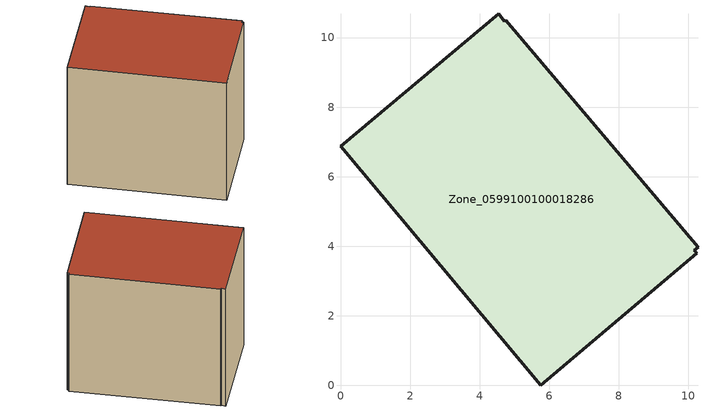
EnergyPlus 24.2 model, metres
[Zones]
Zone_0599100100018286
 floor ground (C_G): 5.76,0 0,6.88 4.55,10.69 4.7,10.46 4.75,10.5 10.28,3.97 10.18,3.88 10.25,3.8 z0
 wall outside (C_F): 0,6.88 5.76,0 10.25,3.8 10.18,3.88 10.28,3.97 4.75,10.5 4.7,10.46 4.55,10.69 0,6.88 z0:7.95
 roof outside (C_R): 4.75,10.5 4.7,10.46 4.55,10.69 0,6.88 5.76,0 10.25,3.8 10.18,3.88 10.28,3.97 z7.95
[BUILDING]
Pand.0599100100018286: North Axis=0; Terrain=City; Loads Convergence Tolerance Value=0.04; Temperature Convergence Tolerance Value=0.4; Solar Distribution=FullExterior; Maximum Number of Warmup Days=25; Minimum Number of Warmup Days=1
[Site:Location]
Rotterdam.The.Hague.AP_ZH_NLD Design_Conditions: Latitude=51.96; Longitude=4.45; Time Zone=1; Elevation=-4.5
[SITE:GROUNDTEMPERATURE:BUILDINGSURFACE]
18, 18, 18, 18, 18, 18, 18, 18, 18, 18, 18, 18
[MATERIAL] Thermal Absorptance=0.9; Solar Absorptance=0.7; Visible Absorptance=0.7
Name | Roughness | Thickness | Conductivity | Density | Specific Heat
G.TC.2015-2018 | MediumSmooth | 0.15 | 0.0428571 | 540 | 1210
F.TC.2015-2018 | Rough | 0.3 | 0.0666667 | 1920 | 840
R.TC.2015-2018 | MediumRough | 0.2 | 0.0333333 | 1500 | 1000
[CONSTRUCTION]
C_G: G.TC.2015-2018
C_F: F.TC.2015-2018
C_R: R.TC.2015-2018
[ZONE]
Zone_0599100100018286: Type=1; Multiplier=1; Ceiling Height=Autocalculate; Volume=Autocalculate; Floor Area=autocalculate; Part of Total Floor Area=Yes
[ZONEINFILTRATION:DESIGNFLOWRATE]
Infil_Zone_0599100100018286: Zone or ZoneList or Space or SpaceList=Zone_0599100100018286; Schedule=AlwaysOn; Design Flow Rate Calculation Method=Flow/Area; Flow Rate per Floor Area=0.0015; Constant Term Coefficient=1; Temperature Term Coefficient=0; Velocity Term Coefficient=0; Velocity Squared Term Coefficient=0
[HVACTEMPLATE:ZONE:IDEALLOADSAIRSYSTEM]
Zone_0599100100018286: Maximum Heating Supply Air Temperature=50; Minimum Cooling Supply Air Temperature=13; Maximum Heating Supply Air Humidity Ratio=0.0156; Minimum Cooling Supply Air Humidity Ratio=0.0077; Heating Limit=NoLimit; Cooling Limit=NoLimit; Dehumidification Control Type=ConstantSensibleHeatRatio; Cooling Sensible Heat Ratio=0.7; Dehumidification Setpoint=60; Humidification Control Type=None; Humidification Setpoint=30; Outdoor Air Method=None; Outdoor Air Flow Rate per Person=0.00944; Outdoor Air Flow Rate per Zone Floor Area=0; Outdoor Air Flow Rate per Zone=0; Demand Controlled Ventilation Type=None; Outdoor Air Economizer Type=NoEconomizer; Heat Recovery Type=None; Sensible Heat Recovery Effectiveness=0.7; Latent Heat Recovery Effectiveness=0.65
[ZONECONTROL:THERMOSTAT]
ThermostatControl_Zone_0599100100018286: Zone or ZoneList=Zone_0599100100018286; Control Type Schedule=DualSetpointControlType; Control 1=Thermostat_Zone_0599100100018286; Temperature Difference Between Cutout And Setpoint=0
[THERMOSTATSETPOINT:DUALSETPOINT]
Thermostat_Zone_0599100100018286: Heating Setpoint Temperature Schedule=HeatingSetpoint_Zone_0599100100018286; Cooling Setpoint Temperature Schedule=CoolingSetpoint_Zone_0599100100018286
[SCHEDULE:COMPACT]
HeatingSetpoint_Zone_0599100100018286: Through: 12/31, For: AllDays, Until: 24:00, 21
CoolingSetpoint_Zone_0599100100018286: Through: 12/31, For: AllDays, Until: 24:00, 24
DualSetpointControlType: Through: 12/31, For: AllDays, Until: 24:00, 4
AlwaysOn: Through: 12/31, For: AllDays, Until: 24:00, 1
